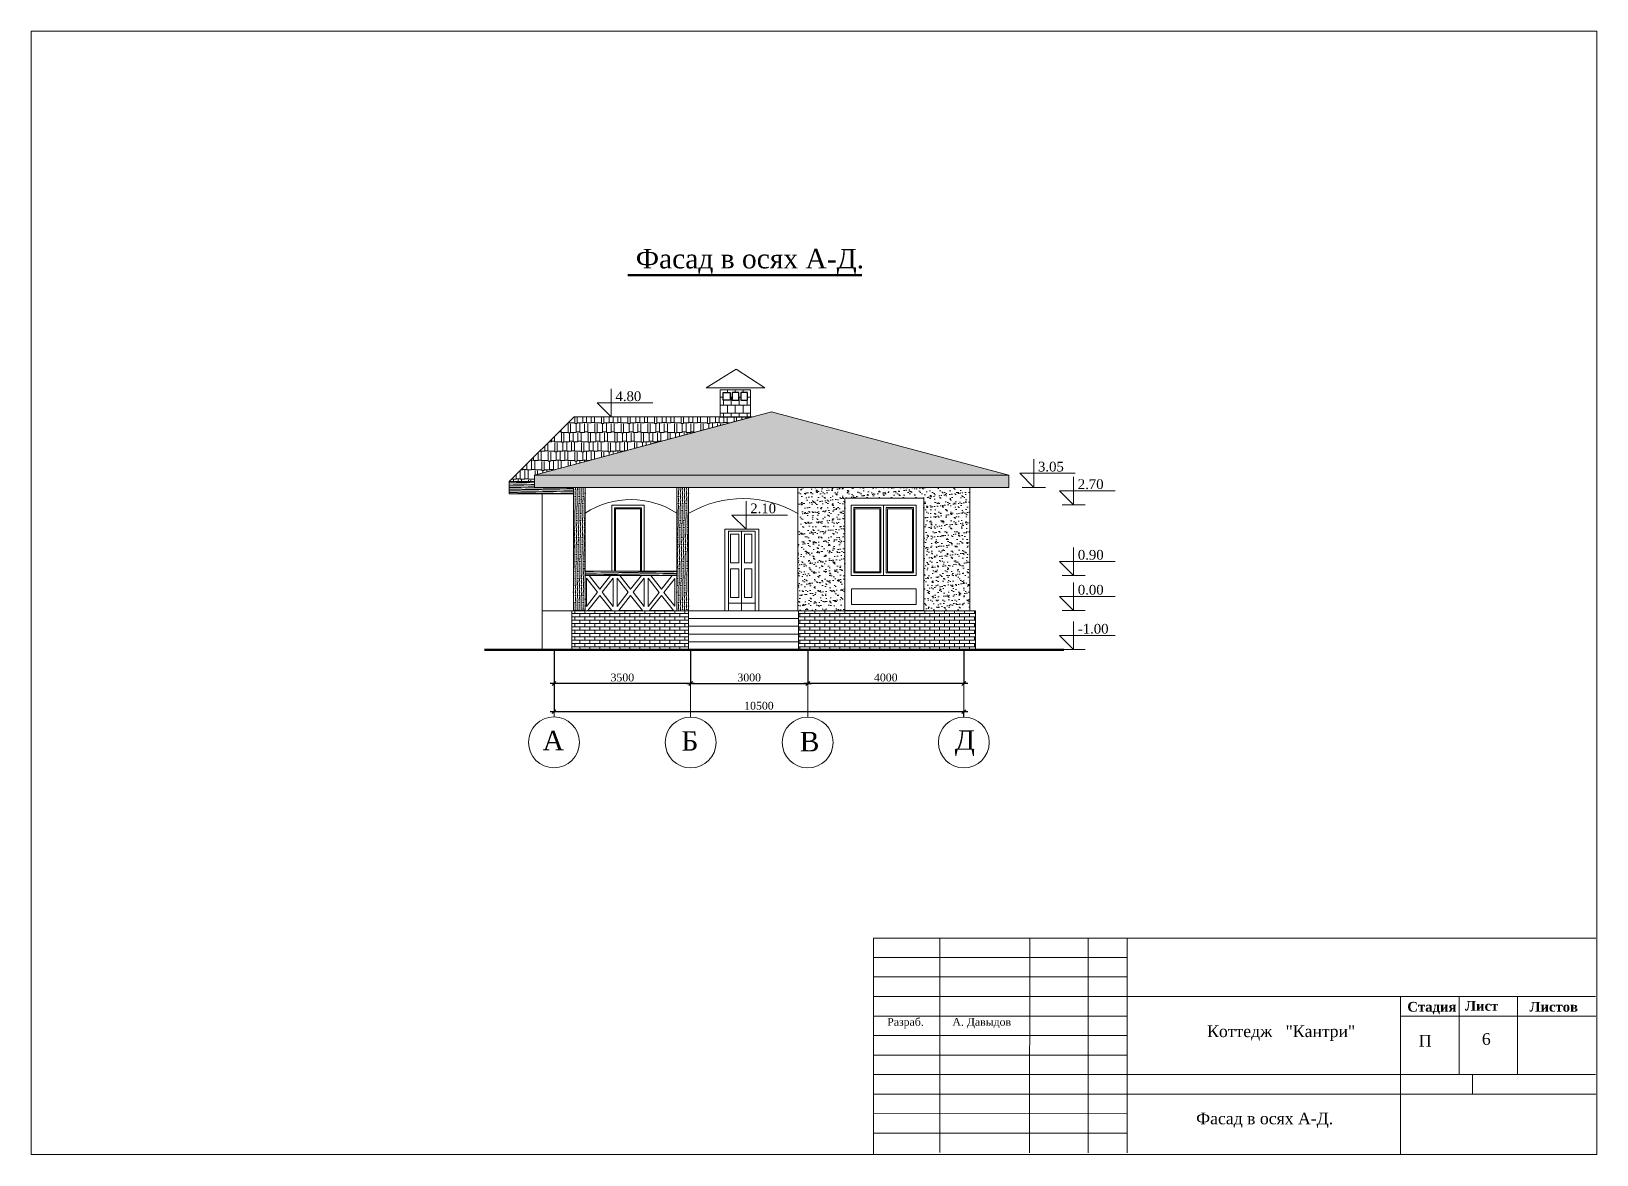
# Model space of a CAD drawing. Extents: x 1526320 to 3332998, y -546296 to 333165.
# Drawn here: x 1797402 to 1837504, y -267594 to -238809 of the extents above; entities that cross this region are included whole.
import ezdxf

# ---------------------------------------------------------------- set-up
doc = ezdxf.new("R2010")
doc.units = 0
doc.header["$LTSCALE"] = 500
doc.header["$MEASUREMENT"] = 0
doc.layers.get('0').update_dxf_attribs({"linetype": 'CONTINUOUS', "lineweight": 0})
doc.layers.add('Для печати', color=250, linetype='CONTINUOUS', lineweight=0)
doc.styles.add('NAKLON', font='TIMESBD.TTF', dxfattribs={"height": 500})
doc.styles.get("Standard").update_dxf_attribs({"font": 'TIMES.TTF', "height": 150})
doc.dimstyles.new('ISO-25', dxfattribs={"dimtxt": 300, "dimasz": 100, "dimexe": 0, "dimexo": 0, "dimgap": 50, "dimtad": 1, "dimdec": 0, "dimrnd": 10, "dimtxsty": 'Standard', "dimblk": 'OBLIQUE', "dimcen": 100, "dimdle": 100, "dimadec": 0, "dimazin": 0, "dimtfac": 1, "dimtdec": 0, "dimtmove": 0, "dimatfit": 3, "dimldrblk": 'OBLIQUE', "dimfxl": 0, "dimarcsym": 0})

# ---------------------------------------------------------------- blocks, each defined once
blk = doc.blocks.new('_Oblique')
at = {"color": 0, "linetype": 'ByBlock', "lineweight": -2}
blk.add_line((-0.5, -0.5), (0.5, 0.5), dxfattribs=at)
blk = doc.blocks.new('*D49')
at = {"layer": 'Для печати', "color": 0, "linetype": 'Continuous', "lineweight": -2, "ltscale": 0.13}
for p, q in [((1817292, -254669), (1817292, -255519)), ((1821292, -254680), (1821292, -255519)), ((1821392, -255519), (1817192, -255519))]:
    blk.add_line(p, q, dxfattribs=at)
at = {"layer": 'Для печати', "color": 0, "linetype": 'Continuous', "lineweight": -2, "ltscale": 0.13, "xscale": 100, "yscale": 100, "zscale": 100, "rotation": 180}
blk.add_blockref('_Oblique', (1817292, -255519), dxfattribs=at)
at = {"layer": 'Для печати', "color": 0, "linetype": 'Continuous', "lineweight": -2, "ltscale": 0.13, "xscale": 100, "yscale": 100, "zscale": 100}
blk.add_blockref('_Oblique', (1821292, -255519), dxfattribs=at)
at = {"layer": 'Для печати', "color": 0, "linetype": 'Continuous', "lineweight": 5, "ltscale": 0.13, "insert": (1819292, -255368), "char_height": 200, "attachment_point": 5}
blk.add_mtext('4000', dxfattribs=at)
blk = doc.blocks.new('*D50')
at = {"layer": 'Для печати', "color": 0, "linetype": 'Continuous', "lineweight": -2, "ltscale": 0.13}
for p, q in [((1810793, -254695), (1810793, -256243)), ((1821392, -256243), (1810693, -256243)), ((1821292, -256378), (1821292, -256243))]:
    blk.add_line(p, q, dxfattribs=at)
at = {"layer": 'Для печати', "color": 0, "linetype": 'Continuous', "lineweight": -2, "ltscale": 0.13, "xscale": 100, "yscale": 100, "zscale": 100, "rotation": 180}
blk.add_blockref('_Oblique', (1810793, -256243), dxfattribs=at)
at = {"layer": 'Для печати', "color": 0, "linetype": 'Continuous', "lineweight": -2, "ltscale": 0.13, "xscale": 100, "yscale": 100, "zscale": 100}
blk.add_blockref('_Oblique', (1821292, -256243), dxfattribs=at)
at = {"layer": 'Для печати', "color": 0, "linetype": 'Continuous', "lineweight": 5, "ltscale": 0.13, "insert": (1816042, -256091), "char_height": 200, "attachment_point": 5}
blk.add_mtext('10500', dxfattribs=at)
blk = doc.blocks.new('*D51')
at = {"layer": 'Для печати', "color": 0, "linetype": 'Continuous', "lineweight": -2, "ltscale": 0.13}
for p, q in [((1810793, -254695), (1810793, -255519)), ((1814293, -254684), (1814293, -255519)), ((1814393, -255519), (1810693, -255519))]:
    blk.add_line(p, q, dxfattribs=at)
at = {"layer": 'Для печати', "color": 0, "linetype": 'Continuous', "lineweight": -2, "ltscale": 0.13, "xscale": 100, "yscale": 100, "zscale": 100, "rotation": 180}
blk.add_blockref('_Oblique', (1810793, -255519), dxfattribs=at)
at = {"layer": 'Для печати', "color": 0, "linetype": 'Continuous', "lineweight": -2, "ltscale": 0.13, "xscale": 100, "yscale": 100, "zscale": 100}
blk.add_blockref('_Oblique', (1814293, -255519), dxfattribs=at)
at = {"layer": 'Для печати', "color": 0, "linetype": 'Continuous', "lineweight": 5, "ltscale": 0.13, "insert": (1812543, -255368), "char_height": 200, "attachment_point": 5}
blk.add_mtext('3500', dxfattribs=at)
blk = doc.blocks.new('*D52')
at = {"layer": 'Для печати', "color": 0, "linetype": 'Continuous', "lineweight": -2, "ltscale": 0.13}
for p, q in [((1814293, -254684), (1814293, -255519)), ((1817292, -254669), (1817292, -255519)), ((1814193, -255519), (1817392, -255519))]:
    blk.add_line(p, q, dxfattribs=at)
at = {"layer": 'Для печати', "color": 0, "linetype": 'Continuous', "lineweight": -2, "ltscale": 0.13, "xscale": 100, "yscale": 100, "zscale": 100, "rotation": 180}
blk.add_blockref('_Oblique', (1814293, -255519), dxfattribs=at)
at = {"layer": 'Для печати', "color": 0, "linetype": 'Continuous', "lineweight": -2, "ltscale": 0.13, "xscale": 100, "yscale": 100, "zscale": 100}
blk.add_blockref('_Oblique', (1817292, -255519), dxfattribs=at)
at = {"layer": 'Для печати', "color": 0, "linetype": 'Continuous', "lineweight": 5, "ltscale": 0.13, "insert": (1815793, -255368), "char_height": 200, "attachment_point": 5}
blk.add_mtext('3000', dxfattribs=at)

msp = doc.modelspace()

# ---------------------------------------------------------------- hatches: boundary and pattern name
at = {"layer": 'Для печати', "linetype": 'Continuous', "lineweight": 0, "ltscale": 1.3}
h = msp.add_hatch(dxfattribs=at)
h.set_pattern_fill('AR-B88', color=250, style=0)
h.set_pattern_definition([(180, (2369460.88, 49906.3), (0, 203.2), []), (90, (2369460.88, 49906.31), (101.6, 203.2), [203.2, -203.2])])
h.paths.add_polyline_path([(1815530.5, -248063.5), (1815354.5, -248063.5), (1815354.5, -248258.9), (1815530.5, -248258.9)], flags=16)
h.paths.add_polyline_path([(1815127.6, -248063.5), (1815303.6, -248063.5), (1815303.6, -248258.9), (1815127.6, -248258.9)], flags=16)
h.paths.add_polyline_path([(1815753.5, -248063.5), (1815577.5, -248063.5), (1815577.5, -248258.9), (1815753.5, -248258.9)], flags=16)
h.paths.add_polyline_path([(1815827.8, -247993.1), (1815053.2, -247993.1), (1815053.2, -248692.3), (1815827.8, -248692.2)])
at = {"layer": 'Для печати', "linetype": 'Continuous', "lineweight": 0, "ltscale": 0.13}
h = msp.add_hatch(dxfattribs=at)
h.set_pattern_fill('AR-RSHKE', color=250, scale=18, style=0)
h.set_pattern_definition([(180, (3632102.2, -39895.14), (-459, 216), [108, -90, 126, -54, 162, -72]), (180, (3631994.2, -39886.14), (-459, 216), [90, -342, 72, -108]), (180, (3631778.2, -39908.64), (-459, 216), [54, -558]), (90, (3632102.2, -39895.14), (153, 216), [207, -657]), (90, (3631994.2, -39895.14), (153, 216), [202.5, -661.5]), (90, (3631904.2, -39895.14), (153, 216), [189, -675]), (90, (3631778.2, -39908.64), (153, 216), [207, -657]), (90, (3631724.2, -39908.64), (153, 216), [207, -657]), (90, (3631562.2, -39895.14), (153, 216), [198, -666])])
h.paths.add_polyline_path([(1822442.4, -250185.7), (1816367.3, -248558.1), (1810292.2, -250185.7)])
h = msp.add_hatch(dxfattribs=at)
h.set_pattern_fill('AR-RSHKE', color=250, scale=20, style=0)
h.set_pattern_definition([(180, (3393766.6, -56365.74), (-510, 240), [120, -100, 140, -60, 180, -80]), (180, (3393646.6, -56355.74), (-510, 240), [100, -380, 80, -120]), (180, (3393406.6, -56380.74), (-510, 240), [60, -620]), (90, (3393766.59, -56365.74), (170, 240), [230, -730]), (90, (3393646.59, -56365.74), (170, 240), [225, -735]), (90, (3393546.59, -56365.74), (170, 240), [210, -750]), (90, (3393406.59, -56380.74), (170, 240), [230, -730]), (90, (3393346.59, -56380.74), (170, 240), [230, -730]), (90, (3393166.59, -56365.74), (170, 240), [220, -740])])
edge = h.paths.add_edge_path()
edge.add_line((1810291.9, -250345.1), (1810291.4, -250185.8))
edge.add_line((1810291.4, -250185.8), (1815867.3, -248692.1))
edge.add_line((1815867.3, -248692.1), (1811308.1, -248692.1))
edge.add_line((1811308.1, -248692.1), (1809642.4, -250345.1))
edge.add_line((1809642.4, -250345.1), (1810291.9, -250345.1))
at = {"layer": 'Для печати', "linetype": 'Continuous', "lineweight": 15, "ltscale": 0.13}
h = msp.add_hatch(dxfattribs=at)
h.set_pattern_fill('ANSI36', color=250, scale=400, angle=137, style=0)
h.set_pattern_definition([(358, (3632102.2, -39895.14), (85.7017225, -53.0232473), [125, -25, 0, -25])])
h.paths.add_polyline_path([(1810291.4, -250185.7), (1822442.4, -250185.7), (1822442.4, -250495.8), (1810291.8, -250495.8)])
at = {"layer": 'Для печати', "linetype": 'Continuous', "lineweight": 0, "ltscale": 0.13}
h = msp.add_hatch(dxfattribs=at)
h.set_pattern_fill('ANSI36', color=250, scale=350, angle=136, style=0)
h.set_pattern_definition([(359, (3632102.2, -39895.14), (75.7872964, -45.0795365), [109.375, -21.875, 0, -21.875])])
edge = h.paths.add_edge_path()
edge.add_line((1811291.3, -250495.9), (1811291.3, -250657.1))
edge.add_line((1811291.3, -250657.1), (1809641.8, -250657.1))
edge.add_line((1809641.8, -250657.1), (1809641.8, -250345.2))
edge.add_line((1809641.8, -250345.2), (1810291.8, -250345.2))
edge.add_line((1810291.8, -250345.2), (1810291.8, -250495.9))
edge.add_line((1810291.8, -250495.9), (1811291.2, -250495.9))
h = msp.add_hatch(dxfattribs=at)
h.set_pattern_fill('ANSI36', color=250, scale=400, angle=44, style=0)
h.set_pattern_definition([(89, (-12669.26, -77531.435), (-48.4652992, 88.3592936), [125, -25, 0, -25])])
h.paths.add_polyline_path([(1811590.5, -253654.4), (1811290.6, -253654.4), (1811291.1, -250495.8), (1811590.9, -250495.9)])
h = msp.add_hatch(dxfattribs=at)
h.set_pattern_fill('ANSI36', color=250, scale=400, angle=44, style=0)
h.set_pattern_definition([(89, (-10022.11, -77535.013), (-48.4652992, 88.3592936), [125, -25, 0, -25])])
h.paths.add_polyline_path([(1814237.7, -253658), (1813937.8, -253658), (1813938.2, -250499.4), (1814238.1, -250499.4)])
h = msp.add_hatch(dxfattribs=at)
h.set_pattern_fill('AR-SAND', color=250, scale=100, style=0)
h.set_pattern_definition([(37.5, (211190.74, -56365.73), (-6.299336, 192.682377), [0, -152, 0, -170, 0, -162.5]), (7.5, (211190.74, -56365.73), (176.97767, 282.214607), [0, -82, 0, -137, 0, -52.5]), (327.5, (211067.74, -56365.73), (311.414186, 0.565905), [0, -50, 0, -180, 0, -235]), (317.5, (211067.74, -56365.73), (300.61266, 87.767556), [0, -25, 0, -118, 0, -135])])
h.paths.add_polyline_path([(1817042, -250495.7), (1821442, -250495.7), (1821442, -253656.7), (1817042.5, -253656.7)])
h.paths.add_polyline_path([(1818245.1, -250770.3), (1820267.8, -250770.3), (1820267.8, -253652.4), (1818245.1, -253652.4)], flags=16)
at = {"layer": 'Для печати', "linetype": 'Continuous', "lineweight": 15, "ltscale": 0.13}
h = msp.add_hatch(dxfattribs=at)
h.set_pattern_fill('ANSI36', color=250, scale=350, angle=136, style=0)
h.set_pattern_definition([(181, (249666.497, -56362.852), (-75.7872964, -45.0795365), [109.375, -21.875, 0, -21.875])])
h.paths.add_polyline_path([(1811590.7, -252754.8), (1813937.2, -252756.5), (1813937.2, -252638.5), (1811590.6, -252638.5)])
at = {"layer": 'Для печати', "linetype": 'Continuous', "lineweight": 0, "ltscale": 0.13}
h = msp.add_hatch(dxfattribs=at)
h.set_pattern_fill('AR-BRSTD', color=250, scale=32, style=0)
h.paths.add_polyline_path([(1821592.4, -253656.7), (1811244.8, -253656.7), (1811245.2, -254656.9), (1821592.4, -254656.9)])
h.paths.add_polyline_path([(1817056.3, -253656.6), (1814239.1, -253654.8), (1814239.1, -254654.7), (1817055.9, -254654.7)])
at = {"layer": 'Для печати', "linetype": 'Continuous', "lineweight": 15, "ltscale": 0.13}
h = msp.add_hatch(dxfattribs=at)
h.set_pattern_fill('ANSI31', color=250, scale=1600, angle=135, style=0)
h.set_pattern_definition([(180, (15.4, -55.4), (-4e-14, -200), [])])
h.paths.add_polyline_path([(1817056.6, -253710.2), (1814254.5, -253710.2), (1814254.5, -254710.1), (1817056.6, -254710.1)])

# ---------------------------------------------------------------- linework, layer by layer
at = {"layer": 'Для печати', "color": 250, "linetype": 'Continuous', "lineweight": 50, "ltscale": 0.13}
for p, q in [((1818682.2, -245056.1), (1812681.4, -245056.1)), ((1823851, -254656.9), (1809013.7, -254656.9))]:
    msp.add_line(p, q, dxfattribs=at)
at = {"layer": 'Для печати', "color": 250, "linetype": 'Continuous', "lineweight": 15}
for p, q in [((1812258.3, -248691.6), (1812258.3, -247971.6)), ((1812258.3, -248691.6), (1811898.3, -248331.6)), ((1811898.3, -248331.6), (1813320.6, -248331.6)), ((1811962.6, -248691.6), (1812554, -248691.6)), ((1823083.9, -250495.1), (1823083.9, -249775.1)), ((1822723.9, -250135.1), (1824146.2, -250135.1)), ((1823083.9, -250495.1), (1822723.9, -250135.1)), ((1824102.4, -250944.2), (1824102.4, -250224.2)), ((1822788.2, -250495.1), (1823379.6, -250495.1)), ((1824102.4, -250944.2), (1823742.4, -250584.2)), ((1823742.4, -250584.2), (1825164.6, -250584.2)), ((1812270.2, -250955), (1812270.2, -252639.1)), ((1812339.7, -251019.7), (1812339.7, -252639.3)), ((1812339.7, -251019.7), (1813035.2, -251019.7)), ((1813035.2, -251019.5), (1813035.2, -252638)), ((1813104.8, -250953.9), (1813104.8, -252639.1)), ((1815710.9, -251565.5), (1815710.9, -250845.6)), ((1818402, -250949.3), (1820070.8, -250948.6)), ((1818402, -250950), (1818402, -252752.9)), ((1818471.6, -251014.7), (1819167.1, -251014.7)), ((1818471.6, -251014.7), (1818471.6, -252683.9)), ((1819167.1, -251014.5), (1819167.1, -252683.9)), ((1819236.6, -250949), (1819236.6, -252752.6)), ((1819305.6, -251014.5), (1819305.6, -252683.9)), ((1820001.1, -251014.7), (1819305.6, -251014.7)), ((1820001.1, -251014.7), (1820001.1, -252683.9)), ((1820070.8, -250949.4), (1820070.8, -252752.9)), ((1823806.7, -250944.2), (1824398.1, -250944.2)), ((1812367.5, -251049.4), (1812367.5, -252639.3)), ((1812367.5, -251049.4), (1813007.4, -251049.4)), ((1813007.4, -251049.4), (1813007.4, -252638.9)), ((1815710.9, -251565.5), (1815350.9, -251205.6)), ((1815350.9, -251205.6), (1816773.2, -251205.6)), ((1818499.4, -251044.4), (1819139.2, -251044.4)), ((1818499.4, -251044.4), (1818499.4, -252656.1)), ((1819139.2, -251044.4), (1819139.2, -252656.1)), ((1819333.5, -251044.4), (1819333.5, -252656.1)), ((1819973.3, -251044.4), (1819333.5, -251044.4)), ((1819973.3, -251044.4), (1819973.3, -252656.1)), ((1815216.3, -251564.9), (1815991.4, -251564.9)), ((1815266.3, -251614.9), (1815941.3, -251614.9)), ((1815266.3, -251614.9), (1815266.3, -253656.7)), ((1815266.4, -251614.9), (1815266.4, -253656.7)), ((1815311.9, -251694.9), (1815526.9, -251694.9)), ((1815311.9, -251694.9), (1815311.9, -252424.9)), ((1815415.2, -251565.5), (1816006.6, -251565.5)), ((1815526.9, -251694.9), (1815526.9, -252424.9)), ((1815591.4, -251614.9), (1815591.4, -253656.7)), ((1815671.4, -251694.9), (1815861.4, -251694.9)), ((1815671.4, -251694.9), (1815671.4, -252424.9)), ((1815861.4, -251694.9), (1815861.4, -252424.9)), ((1815941.4, -251614.9), (1815941.4, -253656.7)), ((1816041.6, -251565.4), (1816041.2, -253656.7)), ((1824103.9, -252754.1), (1824103.9, -252034.1)), ((1815311.9, -252424.9), (1815526.9, -252424.9)), ((1815311.9, -252584.9), (1815526.9, -252584.9)), ((1815311.9, -252584.9), (1815311.9, -253314.9)), ((1815526.9, -252584.9), (1815526.9, -253314.9)), ((1815671.4, -252424.9), (1815861.4, -252424.9)), ((1815671.4, -252584.9), (1815861.4, -252584.9)), ((1815671.4, -252584.9), (1815671.4, -253314.9)), ((1815861.4, -252584.9), (1815861.4, -253314.9)), ((1823743.9, -252394.1), (1825166.2, -252394.1)), ((1824103.9, -252754.1), (1823743.9, -252394.1)), ((1818402, -252752.9), (1820070.7, -252752.3)), ((1818471.6, -252683.9), (1819167.1, -252683.9)), ((1818499.4, -252656.1), (1819139.2, -252656.1)), ((1820001.1, -252683.9), (1819305.6, -252683.9)), ((1819973.3, -252656.1), (1819333.5, -252656.1)), ((1823808.2, -252754.1), (1824399.6, -252754.1)), ((1824103.5, -253650.4), (1824103.5, -252930.4)), ((1815311.9, -253314.9), (1815526.9, -253314.9)), ((1815671.4, -253314.9), (1815861.4, -253314.9)), ((1823743.5, -253290.4), (1825165.8, -253290.4)), ((1824103.5, -253650.4), (1823743.5, -253290.4)), ((1815268.2, -253464.9), (1815941.4, -253464.9)), ((1823807.8, -253650.4), (1824399.2, -253650.4)), ((1824103.5, -254649.5), (1824103.5, -253929.5)), ((1824103.5, -254649.5), (1823743.5, -254289.5)), ((1823743.5, -254289.5), (1825165.7, -254289.5)), ((1823807.8, -254649.5), (1824399.1, -254649.5)), ((1820677.7, -267542.1), (1820678.6, -262042.1)), ((1822977.7, -267542.4), (1822978.6, -262042.4)), ((1824477.7, -267542.7), (1824478.6, -262042.7)), ((1825477.7, -267542.9), (1825478.6, -262042.9)), ((1818978.5, -262541.8), (1825478.5, -262542.9)), ((1818978.3, -263541.8), (1825478.3, -263542.9)), ((1818978.3, -264041.8), (1825478.3, -264042.9)), ((1832480.2, -264044.8), (1837480.2, -264045.6)), ((1818978.1, -265041.8), (1825478.1, -265042.9)), ((1818978, -265541.8), (1825478, -265542.9)), ((1818977.9, -266041.8), (1837477.9, -266044.8)), ((1818977.9, -266541.8), (1825477.9, -266542.9)), ((1818977.8, -267041.8), (1825477.8, -267042.9))]:
    msp.add_line(p, q, dxfattribs=at)
at = {"layer": 'Для печати', "color": 250, "linetype": 'Continuous', "lineweight": 5}
for p, q in [((1810792.6, -254695.4), (1810792.6, -256377.2)), ((1814292.7, -254684.2), (1814292.7, -256378.3)), ((1817292.3, -254669.4), (1817292.3, -256378.3)), ((1821292.1, -254669.4), (1821292.1, -256378.3))]:
    msp.add_line(p, q, dxfattribs=at)
at = {"layer": 'Для печати', "color": 250, "linetype": 'Continuous', "lineweight": 15, "ltscale": 0.13}
for p, q in [((1818978, -262045.9), (1837480, -262045.9)), ((1818978, -267583), (1818978, -262045.9)), ((1825472.2, -263037.3), (1818980.8, -263037.3)), ((1819003.3, -263541.2), (1837474.3, -263541.2)), ((1832480.6, -263540.2), (1832480.6, -267594.2)), ((1833977.2, -263540.2), (1833977.2, -265538.1)), ((1835473.8, -263540.2), (1835473.8, -265538.1)), ((1818990.7, -264544.2), (1825478.5, -264544.2)), ((1825479.6, -265538.3), (1832473.4, -265538.3)), ((1832473.4, -265538.3), (1837474, -265538.3)), ((1834322.5, -265538.1), (1834322.5, -266041.2))]:
    msp.add_line(p, q, dxfattribs=at)
at = {"layer": 'Для печати', "color": 250, "linetype": 'Continuous', "lineweight": 0, "ltscale": 0.13}
msp.add_lwpolyline([(1837504.2, -267592.5), (1797401.6, -267592.5), (1797401.6, -238809.3), (1837504.2, -238809.3)], close=True, dxfattribs=at)
at = {"layer": 'Для печати', "color": 250, "linetype": 'Continuous', "lineweight": 15, "ltscale": 1.3}
for points in [[(1814692.7, -247948.7), (1815456.1, -247470.5), (1816191.3, -247947.8)], [(1815827.8, -247993.1), (1815053.2, -247993.1), (1815053.2, -248692.3), (1815827.8, -248692.2)]]:
    msp.add_lwpolyline(points, close=True, dxfattribs=at)
at = {"layer": 'Для печати', "color": 250, "linetype": 'Continuous', "lineweight": 30, "ltscale": 1.3}
for points in [[(1815127.6, -248063.5), (1815303.6, -248063.5), (1815303.6, -248258.9), (1815127.6, -248258.9)], [(1815530.5, -248063.5), (1815354.5, -248063.5), (1815354.5, -248258.9), (1815530.5, -248258.9)], [(1815753.5, -248063.5), (1815577.5, -248063.5), (1815577.5, -248258.9), (1815753.5, -248258.9)]]:
    msp.add_lwpolyline(points, close=True, dxfattribs=at)
at = {"layer": 'Для печати', "color": 250, "linetype": 'Continuous', "lineweight": 15, "ltscale": 0.13}
for points in [[(1822442.4, -250185.7), (1816367.3, -248558.1), (1810292.2, -250185.7), (1822442.4, -250185.7)], [(1810291.9, -250345.1), (1810291.4, -250185.8), (1815867.3, -248692.1), (1811308.1, -248692.1), (1811308.1, -248692.1), (1809642.4, -250345.1), (1810291.9, -250345.1)], [(1811291.3, -250495.9), (1811291.3, -250657.1), (1809641.8, -250657.1), (1809641.8, -250345.2), (1810291.8, -250345.2), (1810291.8, -250495.9), (1811291.2, -250495.9)], [(1811622.2, -252824.3), (1811904.9, -253184), (1811622.1, -253544), (1811622.1, -252825)], [(1811690.7, -252753.1), (1811967, -253105), (1812243.5, -252753.1), (1811690.7, -252753.1)], [(1812311.7, -252824.6), (1812029.1, -253184), (1812311.7, -253543.7), (1812311.7, -252824.6)], [(1812411.2, -252824.6), (1812693.9, -253184), (1812411.2, -253543.7), (1812411.2, -252824.6)], [(1813032.2, -252753.1), (1812756, -253105), (1812479.5, -252753.1), (1813032.2, -252753.1)], [(1813100.8, -252824.3), (1812818, -253184), (1813100.8, -253544), (1813100.8, -252825)], [(1813202.2, -252825.5), (1813484.8, -253184.9), (1813202.2, -253544.7), (1813202.2, -252825.5)], [(1813823.2, -252754), (1813546.9, -253105.9), (1813270.4, -252754), (1813823.2, -252754)], [(1813889.5, -252828), (1813609, -253184.9), (1813889.7, -253542.3), (1813889.5, -252828)], [(1811967, -253262.9), (1811660.7, -253652.8), (1812273.3, -253652.8), (1811967, -253262.9)], [(1812756, -253262.9), (1813062.3, -253652.8), (1812449.6, -253652.8), (1812756, -253262.9)], [(1813546.9, -253263.9), (1813853.2, -253653.7), (1813240.6, -253653.7), (1813546.9, -253263.9)]]:
    msp.add_lwpolyline(points, dxfattribs=at)
for points in [[(1810291.3, -250185.7), (1822442.4, -250185.7), (1822442.4, -250495.7), (1810292.3, -250495.7)], [(1810291.4, -250185.7), (1822442.4, -250185.7), (1822442.4, -250495.8), (1810291.8, -250495.8)], [(1811590.5, -253654.4), (1811290.6, -253654.4), (1811291.1, -250495.8), (1811590.9, -250495.9)], [(1813936.6, -253656.7), (1821442, -253656.7), (1821442, -250495.7), (1813936.9, -250495.7)], [(1814237.7, -253658), (1813937.8, -253658), (1813938.2, -250499.4), (1814238.1, -250499.4)], [(1817042, -250495.7), (1821442, -250495.7), (1821442, -253656.7), (1817042.5, -253656.7)], [(1810492.8, -253655.9), (1811291.1, -253655.9), (1811291.1, -250657.1), (1810492.8, -250657.1)], [(1813104.8, -252639.1), (1812270.2, -252639.2), (1812270.2, -250955), (1813104.8, -250955)], [(1818245.1, -250770.3), (1820267.8, -250770.3), (1820267.8, -253652.4), (1818245.1, -253652.4)], [(1816041.2, -253656.7), (1815165, -253656.7), (1815165.8, -251564.9), (1816041.6, -251564.9)], [(1811590.7, -252754.8), (1813937.2, -252756.5), (1813937.2, -252638.5), (1811590.6, -252638.5)], [(1818416.2, -253093.8), (1820066.9, -253093.8), (1820066.9, -253492.3), (1818416.2, -253492.3)], [(1810492.9, -253656.7), (1811244.9, -253656.7), (1811245.1, -254656.9), (1810492.9, -254656.9)], [(1821592.4, -253656.7), (1811244.8, -253656.7), (1811245.2, -254656.9), (1821592.4, -254656.9)], [(1817056.3, -253656.6), (1814239.1, -253654.8), (1814239.1, -254654.7), (1817055.9, -254654.7)]]:
    msp.add_lwpolyline(points, close=True, dxfattribs=at)
at = {"layer": 'Для печати', "color": 250, "linetype": 'Continuous', "lineweight": 5}
for centre in [(1810791.4, -257029.9), (1814291.6, -257030.9), (1817291.2, -257030.9), (1821291.4, -257030.9)]:
    msp.add_circle(centre, 651.5, dxfattribs=at)
at = {"layer": 'Для печати', "color": 250, "linetype": 'Continuous', "lineweight": 15, "ltscale": 0.13}
for centre, radius, start, end in [((1812761.5, -252947.1), 2139.3, 56.66514, 123.10828), ((1815638.1, -253550.3), 2767.1, 59.51784, 120.1365)]:
    msp.add_arc(centre, radius, start, end, dxfattribs=at)

# ---------------------------------------------------------------- texts
msp.add_text('Фасад в осях А-Д.', height=500, dxfattribs=at).set_placement((1812887.2, -244884.8))
at = {"layer": 'Для печати', "color": 250, "linetype": 'Continuous', "lineweight": 15}
for s, height, p in [('4.80', 250, (1812366.8, -248284.9)), ('3.05', 250, (1823192.4, -250088.4)), ('2.70', 250, (1824210.8, -250537.5)), ('2.10', 250, (1815819.4, -251158.9)), ('0.90', 250, (1824212.4, -252347.4)), ('0.00', 250, (1824212, -253243.7)), ('-1.00', 250, (1824211.9, -254242.8)), ('Разраб.', 200, (1819328.5, -264290.8)), ('А. Давыдов', 200, (1820998.9, -264290.8)), ('П', 300, (1832945.4, -264824.3)), ('6', 300, (1834562.9, -264779.9)), ('Фасад в осях А-Д.', 300, (1827243.5, -266815.6))]:
    msp.add_text(s, height=height, dxfattribs=at).set_placement(p)
at = {"layer": 'Для печати', "color": 250, "linetype": 'Continuous', "lineweight": 5}
for s, p in [('А', (1810501.2, -257231)), ('Б', (1814055.6, -257243.8)), ('В', (1817087.6, -257260.8)), ('Д', (1821060, -257220))]:
    msp.add_text(s, height=500, dxfattribs=at).set_placement(p)
at = {"layer": 'Для печати', "color": 250, "linetype": 'Continuous', "lineweight": 15, "ltscale": 0.13, "style": 'NAKLON'}
for s, p in [('Стадия', (1832652.8, -263929.2)), ('Лист', (1834132.3, -263905)), ('Листов', (1835781.6, -263929.2))]:
    msp.add_text(s, height=250, dxfattribs=at).set_placement(p)
at = {"layer": 'Для печати', "color": 250, "linetype": 'Continuous', "lineweight": 9}
msp.add_text('Коттедж   "Кантри"', height=300, dxfattribs=at).set_placement((1827524.9, -264580.7))

# ---------------------------------------------------------------- dimensions: what is measured, and where the dimension line sits
at = {"layer": 'Для печати', "color": 250, "linetype": 'Continuous', "lineweight": 5, "ltscale": 0.13}
dim = msp.add_linear_dim(base=(1810792.6, -255519.5), p1=(1814292.7, -254684.2), p2=(1810792.6, -254695.4), angle=180, dimstyle='ISO-25', dxfattribs=at)
dim.commit()
dim.dimension.update_dxf_attribs({"geometry": '*D51', "text_midpoint": (1812542.6, -255367.7)})
at = {"layer": 'Для печати', "color": 250, "linetype": 'Continuous', "lineweight": 5}
for base, p1, p2, picture, middle in [((1810792.5505, -256243.1387), (1821292.102, -256378.3136), (1810792.5505, -254695.3923), '*D50', (1816042.3263, -256091.4084)), ((1817292.3, -255519.5), (1821292.1, -254680.4), (1817292.3, -254669.4), '*D49', (1819292.2, -255367.7))]:
    dim = msp.add_linear_dim(base=base, p1=p1, p2=p2, angle=180, dimstyle='ISO-25', dxfattribs=at)
    dim.commit()
    dim.dimension.update_dxf_attribs({"geometry": picture, "text_midpoint": middle})
dim = msp.add_linear_dim(base=(1817292.3, -255519.5), p1=(1814292.7, -254684.2), p2=(1817292.3, -254669.4), dimstyle='ISO-25', dxfattribs=at)
dim.commit()
dim.dimension.update_dxf_attribs({"geometry": '*D52', "text_midpoint": (1815792.5, -255367.7)})

doc.saveas('drawing.dxf')
